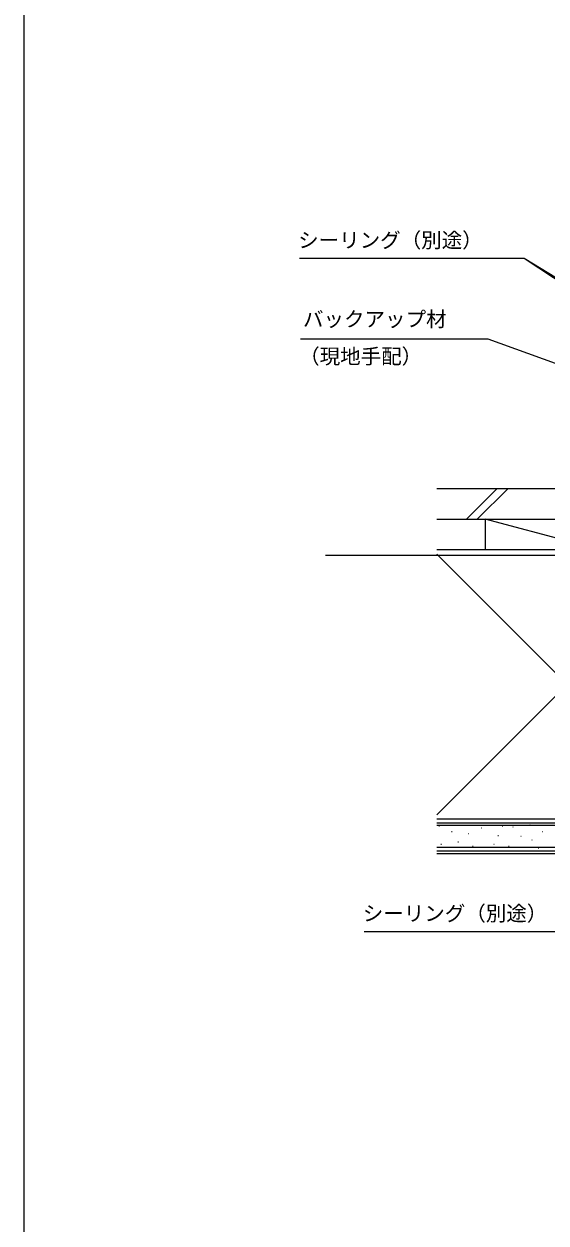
# Model space of a CAD drawing. Units: millimetres, scale not verified. Extents: x -525 to 525, y -783 to 779.
# Drawn here: x -525 to -321.3, y -2.1 to 465.9 of the extents above; entities that cross this region are included whole.
import ezdxf
from ezdxf.enums import TextEntityAlignment as Align

# ---------------------------------------------------------------- set-up
doc = ezdxf.new("R2010")
doc.units = ezdxf.units.MM
doc.header["$LTSCALE"] = 4
doc.layers.add('0-4_YKK_12', color=2, linetype='Continuous', lineweight=18)
for name, color, linetype in [('0-6_YKK_D', 6, 'Continuous'), ('0-7_YKK_ZWAK', 7, 'Continuous'), ('0-8_YSS_K', 3, 'Continuous'), ('0-9_YSS_KE', 3, 'Continuous')]:
    doc.layers.add(name, color=color, linetype=linetype)
doc.styles.add('ＭＳ ゴシック', font='')
doc.styles.get('ＭＳ ゴシック').set_extended_font_data('MS Gothic')

msp = doc.modelspace()

# ---------------------------------------------------------------- linework, layer by layer
at = {"layer": '0-4_YKK_12'}
msp.add_line((-407.369, 258.579), (390.609, 258.58), dxfattribs=at)
at = {"layer": '0-6_YKK_D'}
for points in [[(-228.943, 307.735), (-231.071, 309.139), (-329.884, 374.357), (-417.479, 374.357)], [(-220.756, 307.941), (-222.934, 309.267), (-329.884, 374.357)], [(-225.598, 300.137), (-227.996, 301.005), (-343.866, 342.92), (-417.052, 342.92)], [(-227.098, 177.701), (-229.039, 176.047), (-304.674, 111.579), (-392.27, 111.579)]]:
    msp.add_lwpolyline(points, dxfattribs=at)
at = {"layer": '0-7_YKK_ZWAK'}
msp.add_line((-525, 747.1), (-525, -782.9), dxfattribs=at)
at = {"layer": '0-8_YSS_K'}
for p, q in [((-352.383, 272.579), (-340.383, 284.579)), ((-336.14, 284.579), (-348.14, 272.579)), ((-300.098, 260.579), (-345.098, 272.579)), ((-345.098, 272.579), (-345.098, 260.579)), ((-260.598, 260.579), (-363.953, 157.224)), ((-363.953, 258.934), (-260.598, 155.579)), ((-363.953, 154.079), (-247.098, 154.079)), ((-362.941, 152.755), (-363.141, 152.755)), ((-357.996, 150.607), (-358.196, 150.607)), ((-351.403, 149.783), (-351.603, 149.783)), ((-346.458, 151.931), (-346.658, 151.931)), ((-338.217, 152.755), (-338.417, 152.755)), ((-334.126, 152.322), (-334.326, 152.322)), ((-327.499, 153.101), (-327.699, 153.101)), ((-322.558, 150.607), (-322.758, 150.607)), ((-362.117, 145.662), (-362.317, 145.662)), ((-355.524, 146.486), (-355.724, 146.486)), ((-341.513, 145.662), (-341.713, 145.662)), ((-339.865, 148.959), (-340.065, 148.959)), ((-331.007, 148.704), (-331.207, 148.704)), ((-326.678, 147.31), (-326.878, 147.31)), ((-363.953, 144.579), (-247.098, 144.579)), ((-363.953, 142.079), (-247.098, 142.079)), ((-349.755, 144.838), (-349.955, 144.838)), ((-335.744, 144.838), (-335.944, 144.838)), ((-330.818, 144.416), (-331.017, 144.416)), ((-324.206, 144.014), (-324.406, 144.014))]:
    msp.add_line(p, q, dxfattribs=at)
msp.add_lwpolyline([(-363.953, 272.579), (-300.098, 272.579), (-300.098, 260.579), (-363.953, 260.579)], dxfattribs=at)
at = {"layer": '0-9_YSS_KE'}
for p, q in [((-363.953, 284.579), (-287.098, 284.579)), ((-363.953, 272.579), (-287.098, 272.579)), ((-363.953, 155.579), (-247.098, 155.579)), ((-247.098, 153.079), (-363.953, 153.079)), ((-363.953, 143.079), (-247.098, 143.079))]:
    msp.add_line(p, q, dxfattribs=at)
msp.add_lwpolyline([(-363.953, 155.579), (-260.598, 155.579), (-260.598, 260.579), (-363.953, 260.579)], dxfattribs=at)

# ---------------------------------------------------------------- texts
at = {"layer": '0-6_YKK_D', "style": 'ＭＳ ゴシック'}
for s, p in [('シーリング（別途）', (-418.025, 376.812)), ('バックアップ材', (-416.143, 345.985)), ('（現地手配）', (-417.643, 331.469)), ('シーリング（別途）', (-392.815, 114.034))]:
    msp.add_text(s, height=5.865, dxfattribs=at).set_placement(p, align=Align.BOTTOM_LEFT)

doc.saveas('drawing.dxf')
